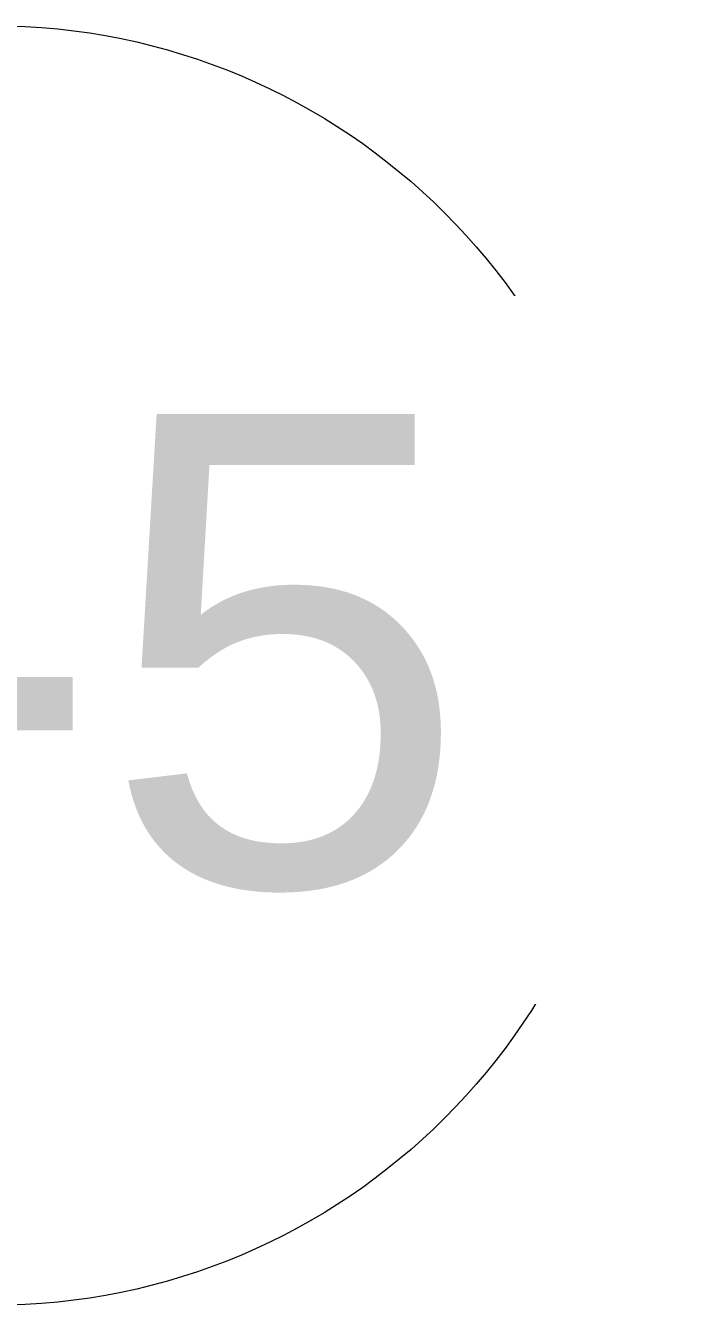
# Model space of a CAD drawing. Header units: inches. Extents: x -55396 to -733, y -290 to 853.
# Drawn here: x -13002.5 to -12953.6, y 573.8 to 669.8 of the extents above; entities that cross this region are included whole.
import ezdxf

# ---------------------------------------------------------------- set-up
doc = ezdxf.new("R2010")
doc.units = ezdxf.units.IN
doc.header["$MEASUREMENT"] = 0
doc.layers.add('S-GRID-IDEN', color=1, linetype='Continuous', lineweight=9)
doc.styles.add('Arial', font='arial.ttf', dxfattribs={"height": 35.407186})

# ---------------------------------------------------------------- blocks, each defined once
blk = doc.blocks.new('Grid - Grid Head - Circle-14747-Section 6')
at = {"layer": 'S-GRID-IDEN'}
blk.add_circle((-23085.89, 621.765), 48, dxfattribs=at)

msp = doc.modelspace()

# ---------------------------------------------------------------- block references
at = {"layer": 'S-GRID-IDEN'}
msp.add_blockref('Grid - Grid Head - Circle-14747-Section 6', (10080.893, 0), dxfattribs=at)

# ---------------------------------------------------------------- next in the draw order: texts
at = {"layer": 'S-GRID-IDEN', "insert": (-13005.007, 640.639), "char_height": 35.4072, "width": 85.104, "attachment_point": 2, "line_spacing_factor": 0.938532, "style": 'Arial', "bg_fill": 3, "box_fill_scale": 1.25, "bg_fill_color": 0, "bg_fill_transparency": 0}
msp.add_mtext('1-5', dxfattribs=at)

# ---------------------------------------------------------------- next in the draw order: block references
at = {"layer": 'S-GRID-IDEN'}
msp.add_blockref('Grid - Grid Head - Circle-14747-Section 6', (10080.893, 0), dxfattribs=at)

# ---------------------------------------------------------------- next in the draw order: texts
at = {"layer": 'S-GRID-IDEN', "insert": (-13005.007, 640.639), "char_height": 35.4072, "width": 85.104, "attachment_point": 2, "line_spacing_factor": 0.938532, "style": 'Arial', "bg_fill": 3, "box_fill_scale": 1.25, "bg_fill_color": 0, "bg_fill_transparency": 0}
msp.add_mtext('2-5', dxfattribs=at)

doc.saveas('drawing.dxf')
